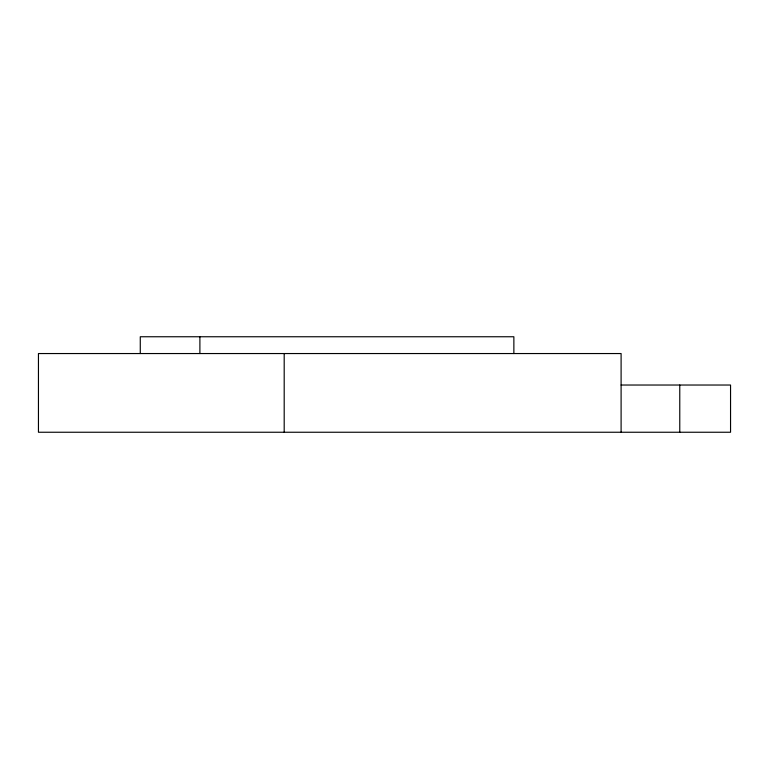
<?xml version="1.0" encoding="UTF-8"?>
<svg xmlns="http://www.w3.org/2000/svg" width="769" height="769" viewBox="0 0 769 769"><rect width="100%" height="100%" fill="white"/><g stroke="black" fill="none" stroke-linecap="round" stroke-linejoin="round"><path stroke-width="1.15" d="M621.102 385.029L730.55 385.029L730.55 432.245L38.45 432.245L38.45 353.548L621.102 353.548L621.102 432.245M679.767 385.029L679.767 432.245M513.865 353.548L513.865 336.755L140.275 336.755L140.275 353.548M284.194 353.548L284.194 432.245M199.892 336.755L199.892 353.548"/></g></svg>
